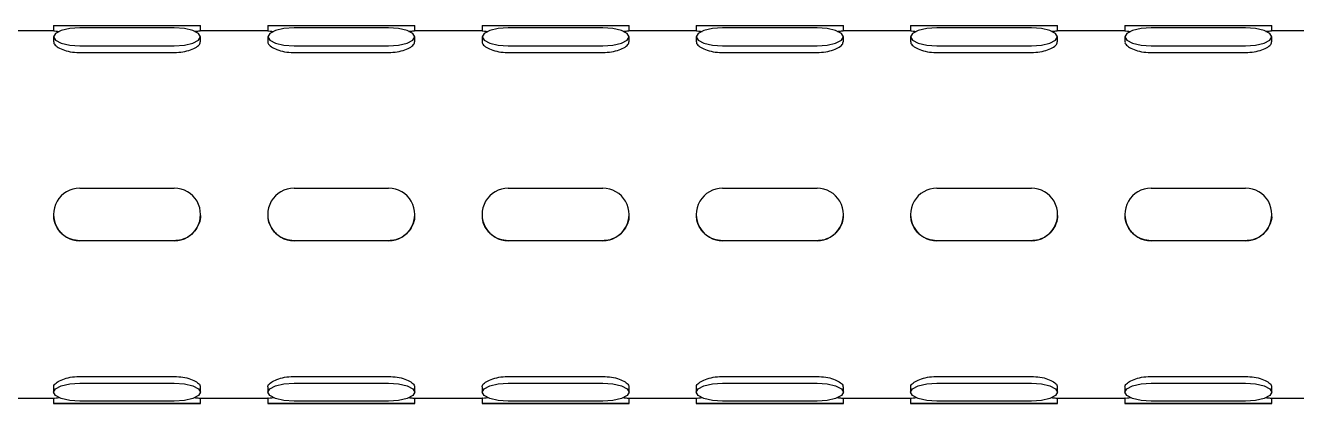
# Model space of a CAD drawing. Extents: x 72 to 1049, y 29 to 427.
# Drawn here: x 167.83 to 192.03, y 245.12 to 252.32 of the extents above; entities that cross this region are included whole.
import ezdxf

# ---------------------------------------------------------------- set-up
doc = ezdxf.new("R2010")
doc.units = 0
doc.header["$LTSCALE"] = 23.1
doc.header["$MEASUREMENT"] = 0
doc.layers.get('0').update_dxf_attribs({"linetype": 'CONTINUOUS'})

msp = doc.modelspace()

# ---------------------------------------------------------------- linework, layer by layer
at = {"color": 7, "linetype": 'Continuous', "lineweight": 25}
for p, q in [((168.36927, 252.2214), (167.07676, 252.2214)), ((168.36306, 252.3214), (168.36306, 252.22052)), ((168.86306, 252.32152), (170.66306, 252.32152)), ((170.66306, 252.27548), (168.86306, 252.27548)), ((172.44927, 252.2214), (171.15676, 252.2214)), ((171.16306, 252.22052), (171.16306, 252.3214)), ((172.44306, 252.3214), (172.44306, 252.22052)), ((172.94306, 252.32152), (174.74306, 252.32152)), ((174.74306, 252.27548), (172.94306, 252.27548)), ((176.52927, 252.2214), (175.23676, 252.2214)), ((175.24306, 252.22052), (175.24306, 252.3214)), ((176.52306, 252.3214), (176.52306, 252.22052)), ((177.02306, 252.32152), (178.82306, 252.32152)), ((178.82306, 252.27548), (177.02306, 252.27548)), ((180.60927, 252.2214), (179.31676, 252.2214)), ((179.32306, 252.22052), (179.32306, 252.3214)), ((180.60306, 252.3214), (180.60306, 252.22052)), ((181.10306, 252.32152), (182.90306, 252.32152)), ((182.90306, 252.27548), (181.10306, 252.27548)), ((184.68927, 252.2214), (183.39676, 252.2214)), ((183.40306, 252.22052), (183.40306, 252.3214)), ((184.68306, 252.3214), (184.68306, 252.22052)), ((185.18306, 252.32152), (186.98306, 252.32152)), ((186.98306, 252.27548), (185.18306, 252.27548)), ((188.76927, 252.2214), (187.47676, 252.2214)), ((187.48306, 252.22052), (187.48306, 252.3214)), ((188.76306, 252.3214), (188.76306, 252.22052)), ((189.26306, 252.32152), (191.06306, 252.32152)), ((191.06306, 252.27548), (189.26306, 252.27548)), ((192.84927, 252.2214), (191.55676, 252.2214)), ((191.56306, 252.22052), (191.56306, 252.3214)), ((168.36306, 252.10458), (168.36306, 252.00977)), ((171.16306, 252.00977), (171.16306, 252.10458)), ((172.44306, 252.10458), (172.44306, 252.00977)), ((175.24306, 252.00977), (175.24306, 252.10458)), ((176.52306, 252.10458), (176.52306, 252.00977)), ((179.32306, 252.00977), (179.32306, 252.10458)), ((180.60306, 252.10458), (180.60306, 252.00977)), ((183.40306, 252.00977), (183.40306, 252.10458)), ((184.68306, 252.10458), (184.68306, 252.00977)), ((187.48306, 252.00977), (187.48306, 252.10458)), ((188.76306, 252.10458), (188.76306, 252.00977)), ((191.56306, 252.00977), (191.56306, 252.10458)), ((168.86306, 251.93367), (170.66306, 251.93367)), ((168.86306, 251.80596), (170.66306, 251.80596)), ((172.94306, 251.93367), (174.74306, 251.93367)), ((172.94306, 251.80596), (174.74306, 251.80596)), ((177.02306, 251.93367), (178.82306, 251.93367)), ((177.02306, 251.80596), (178.82306, 251.80596)), ((181.10306, 251.93367), (182.90306, 251.93367)), ((181.10306, 251.80596), (182.90306, 251.80596)), ((185.18306, 251.93367), (186.98306, 251.93367)), ((185.18306, 251.80596), (186.98306, 251.80596)), ((189.26306, 251.93367), (191.06306, 251.93367)), ((189.26306, 251.80596), (191.06306, 251.80596)), ((168.86306, 249.22222), (170.66306, 249.22222)), ((172.94306, 249.22222), (174.74306, 249.22222)), ((177.02306, 249.22222), (178.82306, 249.22222)), ((181.10306, 249.22222), (182.90306, 249.22222)), ((185.18306, 249.22222), (186.98306, 249.22222)), ((189.26306, 249.22222), (191.06306, 249.22222)), ((168.36306, 248.72222), (168.36306, 248.7222)), ((171.16306, 248.7222), (171.16306, 248.72222)), ((172.44306, 248.72222), (172.44306, 248.7222)), ((175.24306, 248.7222), (175.24306, 248.72222)), ((176.52306, 248.72222), (176.52306, 248.7222)), ((179.32306, 248.7222), (179.32306, 248.72222)), ((180.60306, 248.72222), (180.60306, 248.7222)), ((183.40306, 248.7222), (183.40306, 248.72222)), ((184.68306, 248.72222), (184.68306, 248.7222)), ((187.48306, 248.7222), (187.48306, 248.72222)), ((188.76306, 248.72222), (188.76306, 248.7222)), ((191.56306, 248.7222), (191.56306, 248.72222)), ((170.66306, 248.22222), (168.86306, 248.22222)), ((170.66306, 248.22219), (168.86306, 248.22219)), ((174.74306, 248.22222), (172.94306, 248.22222)), ((174.74306, 248.22219), (172.94306, 248.22219)), ((178.82306, 248.22222), (177.02306, 248.22222)), ((178.82306, 248.22219), (177.02306, 248.22219)), ((182.90306, 248.22222), (181.10306, 248.22222)), ((182.90306, 248.22219), (181.10306, 248.22219)), ((186.98306, 248.22222), (185.18306, 248.22222)), ((186.98306, 248.22219), (185.18306, 248.22219)), ((191.06306, 248.22222), (189.26306, 248.22222)), ((191.06306, 248.22219), (189.26306, 248.22219)), ((168.86306, 245.6376), (170.66306, 245.6376)), ((168.86306, 245.50991), (170.66306, 245.50991)), ((172.94306, 245.6376), (174.74306, 245.6376)), ((172.94306, 245.50991), (174.74306, 245.50991)), ((177.02306, 245.6376), (178.82306, 245.6376)), ((177.02306, 245.50991), (178.82306, 245.50991)), ((181.10306, 245.6376), (182.90306, 245.6376)), ((181.10306, 245.50991), (182.90306, 245.50991)), ((185.18306, 245.6376), (186.98306, 245.6376)), ((185.18306, 245.50991), (186.98306, 245.50991)), ((189.26306, 245.6376), (191.06306, 245.6376)), ((189.26306, 245.50991), (191.06306, 245.50991)), ((167.07685, 245.2214), (168.36936, 245.2214)), ((168.36306, 245.43358), (168.36306, 245.33879)), ((168.36306, 245.22229), (168.36306, 245.1214)), ((171.15685, 245.2214), (172.44936, 245.2214)), ((171.16306, 245.33879), (171.16306, 245.43358)), ((171.16306, 245.1214), (171.16306, 245.22229)), ((172.44306, 245.43358), (172.44306, 245.33879)), ((172.44306, 245.22229), (172.44306, 245.1214)), ((175.23685, 245.2214), (176.52936, 245.2214)), ((175.24306, 245.33879), (175.24306, 245.43358)), ((175.24306, 245.1214), (175.24306, 245.22229)), ((176.52306, 245.43358), (176.52306, 245.33879)), ((176.52306, 245.22229), (176.52306, 245.1214)), ((179.31685, 245.2214), (180.60936, 245.2214)), ((179.32306, 245.33879), (179.32306, 245.43358)), ((179.32306, 245.1214), (179.32306, 245.22229)), ((180.60306, 245.43358), (180.60306, 245.33879)), ((180.60306, 245.22229), (180.60306, 245.1214)), ((183.39685, 245.2214), (184.68936, 245.2214)), ((183.40306, 245.33879), (183.40306, 245.43358)), ((183.40306, 245.1214), (183.40306, 245.22229)), ((184.68306, 245.43358), (184.68306, 245.33879)), ((184.68306, 245.22229), (184.68306, 245.1214)), ((187.47685, 245.2214), (188.76936, 245.2214)), ((187.48306, 245.33879), (187.48306, 245.43358)), ((187.48306, 245.1214), (187.48306, 245.22229)), ((188.76306, 245.43358), (188.76306, 245.33879)), ((188.76306, 245.22229), (188.76306, 245.1214)), ((191.55685, 245.2214), (192.84936, 245.2214)), ((191.56306, 245.33879), (191.56306, 245.43358)), ((191.56306, 245.1214), (191.56306, 245.22229)), ((170.66306, 245.16767), (168.86306, 245.16767)), ((168.86306, 245.12152), (170.66306, 245.12152)), ((170.66306, 245.12129), (168.86306, 245.12129)), ((174.74306, 245.16767), (172.94306, 245.16767)), ((172.94306, 245.12152), (174.74306, 245.12152)), ((174.74306, 245.12129), (172.94306, 245.12129)), ((178.82306, 245.16767), (177.02306, 245.16767)), ((177.02306, 245.12152), (178.82306, 245.12152)), ((178.82306, 245.12129), (177.02306, 245.12129)), ((182.90306, 245.16767), (181.10306, 245.16767)), ((181.10306, 245.12152), (182.90306, 245.12152)), ((182.90306, 245.12129), (181.10306, 245.12129)), ((186.98306, 245.16767), (185.18306, 245.16767)), ((185.18306, 245.12152), (186.98306, 245.12152)), ((186.98306, 245.12129), (185.18306, 245.12129)), ((191.06306, 245.16767), (189.26306, 245.16767)), ((189.26306, 245.12152), (191.06306, 245.12152)), ((191.06306, 245.12129), (189.26306, 245.12129))]:
    msp.add_line(p, q, dxfattribs=at)
at = {"color": 7, "linetype": 'Continuous', "lineweight": 25, "flags": 128}
for points in [[(168.36306, 252.3214), (168.40112, 252.32145), (168.50951, 252.32148), (168.67172, 252.32151), (168.86306, 252.32152)], [(168.86306, 252.27548), (168.67172, 252.26247), (168.50951, 252.22542), (168.40112, 252.16998), (168.36306, 252.10458), (168.40112, 252.03917), (168.50951, 251.98373), (168.67172, 251.94668), (168.86306, 251.93367)], [(170.66306, 252.32152), (170.8544, 252.32151), (171.01661, 252.32148), (171.125, 252.32145), (171.16306, 252.3214)], [(170.66306, 251.93367), (170.8544, 251.94668), (171.01661, 251.98373), (171.125, 252.03917), (171.16306, 252.10458), (171.125, 252.16998), (171.01661, 252.22542), (170.8544, 252.26247), (170.66306, 252.27548)], [(172.44306, 252.3214), (172.48112, 252.32145), (172.58951, 252.32148), (172.75172, 252.32151), (172.94306, 252.32152)], [(172.94306, 252.27548), (172.75172, 252.26247), (172.58951, 252.22542), (172.48112, 252.16998), (172.44306, 252.10458), (172.48112, 252.03917), (172.58951, 251.98373), (172.75172, 251.94668), (172.94306, 251.93367)], [(174.74306, 252.32152), (174.9344, 252.32151), (175.09661, 252.32148), (175.205, 252.32145), (175.24306, 252.3214)], [(174.74306, 251.93367), (174.9344, 251.94668), (175.09661, 251.98373), (175.205, 252.03917), (175.24306, 252.10458), (175.205, 252.16998), (175.09661, 252.22542), (174.9344, 252.26247), (174.74306, 252.27548)], [(176.52306, 252.3214), (176.56112, 252.32145), (176.66951, 252.32148), (176.83172, 252.32151), (177.02306, 252.32152)], [(177.02306, 252.27548), (176.83172, 252.26247), (176.66951, 252.22542), (176.56112, 252.16998), (176.52306, 252.10458), (176.56112, 252.03917), (176.66951, 251.98373), (176.83172, 251.94668), (177.02306, 251.93367)], [(178.82306, 252.32152), (179.0144, 252.32151), (179.17661, 252.32148), (179.285, 252.32145), (179.32306, 252.3214)], [(178.82306, 251.93367), (179.0144, 251.94668), (179.17661, 251.98373), (179.285, 252.03917), (179.32306, 252.10458), (179.285, 252.16998), (179.17661, 252.22542), (179.0144, 252.26247), (178.82306, 252.27548)], [(180.60306, 252.3214), (180.64112, 252.32145), (180.74951, 252.32148), (180.91172, 252.32151), (181.10306, 252.32152)], [(181.10306, 252.27548), (180.91172, 252.26247), (180.74951, 252.22542), (180.64112, 252.16998), (180.60306, 252.10458), (180.64112, 252.03917), (180.74951, 251.98373), (180.91172, 251.94668), (181.10306, 251.93367)], [(182.90306, 252.32152), (183.0944, 252.32151), (183.25661, 252.32148), (183.365, 252.32145), (183.40306, 252.3214)], [(182.90306, 251.93367), (183.0944, 251.94668), (183.25661, 251.98373), (183.365, 252.03917), (183.40306, 252.10458), (183.365, 252.16998), (183.25661, 252.22542), (183.0944, 252.26247), (182.90306, 252.27548)], [(184.68306, 252.3214), (184.72112, 252.32145), (184.82951, 252.32148), (184.99172, 252.32151), (185.18306, 252.32152)], [(185.18306, 252.27548), (184.99172, 252.26247), (184.82951, 252.22542), (184.72112, 252.16998), (184.68306, 252.10458), (184.72112, 252.03917), (184.82951, 251.98373), (184.99172, 251.94668), (185.18306, 251.93367)], [(186.98306, 252.32152), (187.1744, 252.32151), (187.33661, 252.32148), (187.445, 252.32145), (187.48306, 252.3214)], [(186.98306, 251.93367), (187.1744, 251.94668), (187.33661, 251.98373), (187.445, 252.03917), (187.48306, 252.10458), (187.445, 252.16998), (187.33661, 252.22542), (187.1744, 252.26247), (186.98306, 252.27548)], [(188.76306, 252.3214), (188.80112, 252.32145), (188.90951, 252.32148), (189.07172, 252.32151), (189.26306, 252.32152)], [(189.26306, 252.27548), (189.07172, 252.26247), (188.90951, 252.22542), (188.80112, 252.16998), (188.76306, 252.10458), (188.80112, 252.03917), (188.90951, 251.98373), (189.07172, 251.94668), (189.26306, 251.93367)], [(191.06306, 252.32152), (191.2544, 252.32151), (191.41661, 252.32148), (191.525, 252.32145), (191.56306, 252.3214)], [(191.06306, 251.93367), (191.2544, 251.94668), (191.41661, 251.98373), (191.525, 252.03917), (191.56306, 252.10458), (191.525, 252.16998), (191.41661, 252.22542), (191.2544, 252.26247), (191.06306, 252.27548)], [(168.86306, 245.16767), (168.67172, 245.1807), (168.50951, 245.21779), (168.40112, 245.27331), (168.36306, 245.33879), (168.40112, 245.40427), (168.50951, 245.45979), (168.67172, 245.49688), (168.86306, 245.50991)], [(170.66306, 245.50991), (170.8544, 245.49688), (171.01661, 245.45979), (171.125, 245.40427), (171.16306, 245.33879), (171.125, 245.27331), (171.01661, 245.21779), (170.8544, 245.1807), (170.66306, 245.16767)], [(172.94306, 245.16767), (172.75172, 245.1807), (172.58951, 245.21779), (172.48112, 245.27331), (172.44306, 245.33879), (172.48112, 245.40427), (172.58951, 245.45979), (172.75172, 245.49688), (172.94306, 245.50991)], [(174.74306, 245.50991), (174.9344, 245.49688), (175.09661, 245.45979), (175.205, 245.40427), (175.24306, 245.33879), (175.205, 245.27331), (175.09661, 245.21779), (174.9344, 245.1807), (174.74306, 245.16767)], [(177.02306, 245.16767), (176.83172, 245.1807), (176.66951, 245.21779), (176.56112, 245.27331), (176.52306, 245.33879), (176.56112, 245.40427), (176.66951, 245.45979), (176.83172, 245.49688), (177.02306, 245.50991)], [(178.82306, 245.50991), (179.0144, 245.49688), (179.17661, 245.45979), (179.285, 245.40427), (179.32306, 245.33879), (179.285, 245.27331), (179.17661, 245.21779), (179.0144, 245.1807), (178.82306, 245.16767)], [(181.10306, 245.16767), (180.91172, 245.1807), (180.74951, 245.21779), (180.64112, 245.27331), (180.60306, 245.33879), (180.64112, 245.40427), (180.74951, 245.45979), (180.91172, 245.49688), (181.10306, 245.50991)], [(182.90306, 245.50991), (183.0944, 245.49688), (183.25661, 245.45979), (183.365, 245.40427), (183.40306, 245.33879), (183.365, 245.27331), (183.25661, 245.21779), (183.0944, 245.1807), (182.90306, 245.16767)], [(185.18306, 245.16767), (184.99172, 245.1807), (184.82951, 245.21779), (184.72112, 245.27331), (184.68306, 245.33879), (184.72112, 245.40427), (184.82951, 245.45979), (184.99172, 245.49688), (185.18306, 245.50991)], [(186.98306, 245.50991), (187.1744, 245.49688), (187.33661, 245.45979), (187.445, 245.40427), (187.48306, 245.33879), (187.445, 245.27331), (187.33661, 245.21779), (187.1744, 245.1807), (186.98306, 245.16767)], [(189.26306, 245.16767), (189.07172, 245.1807), (188.90951, 245.21779), (188.80112, 245.27331), (188.76306, 245.33879), (188.80112, 245.40427), (188.90951, 245.45979), (189.07172, 245.49688), (189.26306, 245.50991)], [(191.06306, 245.50991), (191.2544, 245.49688), (191.41661, 245.45979), (191.525, 245.40427), (191.56306, 245.33879), (191.525, 245.27331), (191.41661, 245.21779), (191.2544, 245.1807), (191.06306, 245.16767)], [(168.86306, 245.12129), (168.67172, 245.1213), (168.50951, 245.12132), (168.40112, 245.12136), (168.36306, 245.1214), (168.40112, 245.12145), (168.50951, 245.12148), (168.67172, 245.12151), (168.86306, 245.12152)], [(170.66306, 245.12152), (170.8544, 245.12151), (171.01661, 245.12148), (171.125, 245.12145), (171.16306, 245.1214), (171.125, 245.12136), (171.01661, 245.12132), (170.8544, 245.1213), (170.66306, 245.12129)], [(172.94306, 245.12129), (172.75172, 245.1213), (172.58951, 245.12132), (172.48112, 245.12136), (172.44306, 245.1214), (172.48112, 245.12145), (172.58951, 245.12148), (172.75172, 245.12151), (172.94306, 245.12152)], [(174.74306, 245.12152), (174.9344, 245.12151), (175.09661, 245.12148), (175.205, 245.12145), (175.24306, 245.1214), (175.205, 245.12136), (175.09661, 245.12132), (174.9344, 245.1213), (174.74306, 245.12129)], [(177.02306, 245.12129), (176.83172, 245.1213), (176.66951, 245.12132), (176.56112, 245.12136), (176.52306, 245.1214), (176.56112, 245.12145), (176.66951, 245.12148), (176.83172, 245.12151), (177.02306, 245.12152)], [(178.82306, 245.12152), (179.0144, 245.12151), (179.17661, 245.12148), (179.285, 245.12145), (179.32306, 245.1214), (179.285, 245.12136), (179.17661, 245.12132), (179.0144, 245.1213), (178.82306, 245.12129)], [(181.10306, 245.12129), (180.91172, 245.1213), (180.74951, 245.12132), (180.64112, 245.12136), (180.60306, 245.1214), (180.64112, 245.12145), (180.74951, 245.12148), (180.91172, 245.12151), (181.10306, 245.12152)], [(182.90306, 245.12152), (183.0944, 245.12151), (183.25661, 245.12148), (183.365, 245.12145), (183.40306, 245.1214), (183.365, 245.12136), (183.25661, 245.12132), (183.0944, 245.1213), (182.90306, 245.12129)], [(185.18306, 245.12129), (184.99172, 245.1213), (184.82951, 245.12132), (184.72112, 245.12136), (184.68306, 245.1214), (184.72112, 245.12145), (184.82951, 245.12148), (184.99172, 245.12151), (185.18306, 245.12152)], [(186.98306, 245.12152), (187.1744, 245.12151), (187.33661, 245.12148), (187.445, 245.12145), (187.48306, 245.1214), (187.445, 245.12136), (187.33661, 245.12132), (187.1744, 245.1213), (186.98306, 245.12129)], [(189.26306, 245.12129), (189.07172, 245.1213), (188.90951, 245.12132), (188.80112, 245.12136), (188.76306, 245.1214), (188.80112, 245.12145), (188.90951, 245.12148), (189.07172, 245.12151), (189.26306, 245.12152)], [(191.06306, 245.12152), (191.2544, 245.12151), (191.41661, 245.12148), (191.525, 245.12145), (191.56306, 245.1214), (191.525, 245.12136), (191.41661, 245.12132), (191.2544, 245.1213), (191.06306, 245.12129)]]:
    msp.add_lwpolyline(points, dxfattribs=at)
at = {"color": 7, "linetype": 'Continuous', "lineweight": 25}
for centre, start, end in [((168.86306, 248.72222), 89.999999, 270.000001), ((170.66306, 248.72222), 269.999999, 90.000001), ((172.94306, 248.72222), 89.999999, 270.000001), ((174.74306, 248.72222), 269.999999, 90.000001), ((177.02306, 248.72222), 89.999999, 270.000001), ((178.82306, 248.72222), 269.999999, 90.000001), ((181.10306, 248.72222), 89.999999, 270.000001), ((182.90306, 248.72222), 269.999999, 90.000001), ((185.18306, 248.72222), 89.999999, 270.000001), ((186.98306, 248.72222), 269.999999, 90.000001), ((189.26306, 248.72222), 89.999999, 270.000001), ((191.06306, 248.72222), 269.999999, 90.000001)]:
    msp.add_arc(centre, 0.5, start, end, dxfattribs=at)
for points, knots in [([(168.36927, 252.22053), (168.36761, 252.22077), (168.36092, 252.22175), (168.39581, 252.21644), (168.452, 252.21012), (168.47423, 252.20762)], [0, 0, 0, 0, 0.16590662, 0.66994308, 1, 1, 1, 1]), ([(171.04989, 252.20749), (171.06224, 252.20876), (171.11351, 252.21402), (171.15573, 252.2205), (171.15646, 252.22051), (171.15676, 252.22051)], [0, 0, 0, 0, 0.16062959, 0.66652253, 1, 1, 1, 1]), ([(172.44927, 252.22053), (172.44761, 252.22077), (172.44092, 252.22175), (172.47581, 252.21644), (172.532, 252.21012), (172.55423, 252.20762)], [0, 0, 0, 0, 0.16590662, 0.66994308, 1, 1, 1, 1]), ([(175.12989, 252.20749), (175.14224, 252.20876), (175.19351, 252.21402), (175.23573, 252.2205), (175.23646, 252.22051), (175.23676, 252.22051)], [0, 0, 0, 0, 0.16062959, 0.66652253, 1, 1, 1, 1]), ([(176.52927, 252.22053), (176.52761, 252.22077), (176.52092, 252.22175), (176.55581, 252.21644), (176.612, 252.21012), (176.63423, 252.20762)], [0, 0, 0, 0, 0.16590662, 0.66994308, 1, 1, 1, 1]), ([(179.20989, 252.20749), (179.22224, 252.20876), (179.27351, 252.21402), (179.31573, 252.2205), (179.31646, 252.22051), (179.31676, 252.22051)], [0, 0, 0, 0, 0.160629591, 0.666522532, 1, 1, 1, 1]), ([(180.60927, 252.22053), (180.60761, 252.22077), (180.60092, 252.22175), (180.63581, 252.21644), (180.692, 252.21012), (180.71423, 252.20762)], [0, 0, 0, 0, 0.16590662, 0.66994308, 1, 1, 1, 1]), ([(183.28989, 252.20749), (183.30224, 252.20876), (183.35351, 252.21402), (183.39573, 252.2205), (183.39646, 252.22051), (183.39676, 252.22051)], [0, 0, 0, 0, 0.16062959, 0.66652253, 1, 1, 1, 1]), ([(184.68927, 252.22053), (184.68761, 252.22077), (184.68092, 252.22175), (184.71581, 252.21644), (184.772, 252.21012), (184.79423, 252.20762)], [0, 0, 0, 0, 0.16590662, 0.66994308, 1, 1, 1, 1]), ([(187.36989, 252.20749), (187.38224, 252.20876), (187.43351, 252.21402), (187.47573, 252.2205), (187.47646, 252.22051), (187.47676, 252.22051)], [0, 0, 0, 0, 0.16062959, 0.66652253, 1, 1, 1, 1]), ([(188.76927, 252.22053), (188.76761, 252.22077), (188.76092, 252.22175), (188.79581, 252.21644), (188.852, 252.21012), (188.87423, 252.20762)], [0, 0, 0, 0, 0.16590662, 0.66994308, 1, 1, 1, 1]), ([(191.44989, 252.20749), (191.46224, 252.20876), (191.51351, 252.21402), (191.55573, 252.2205), (191.55646, 252.22051), (191.55676, 252.22051)], [0, 0, 0, 0, 0.16062959, 0.66652253, 1, 1, 1, 1]), ([(168.3693, 252.00965), (168.36757, 252.00359), (168.36063, 251.97928), (168.40584, 251.9298), (168.50045, 251.87145), (168.63988, 251.82611), (168.76852, 251.80756), (168.84387, 251.80628), (168.86306, 251.80596)], [0, 0, 0, 0, 0.07049632, 0.28294968, 0.49615414, 0.71125472, 0.92647591, 1, 1, 1, 1]), ([(170.66306, 251.80596), (170.71893, 251.80859), (170.83067, 251.81385), (170.98012, 251.85362), (171.09244, 251.90826), (171.15685, 251.96474), (171.15683, 251.997), (171.15682, 252.00989)], [0, 0, 0, 0, 0.21324843, 0.42644388, 0.64101168, 0.85649491, 1, 1, 1, 1]), ([(172.4493, 252.00965), (172.44757, 252.00359), (172.44063, 251.97928), (172.48584, 251.9298), (172.58045, 251.87145), (172.71988, 251.82611), (172.84852, 251.80756), (172.92387, 251.80628), (172.94306, 251.80596)], [0, 0, 0, 0, 0.07049632, 0.28294968, 0.49615414, 0.71125472, 0.92647591, 1, 1, 1, 1]), ([(174.74306, 251.80596), (174.79893, 251.80859), (174.91067, 251.81385), (175.06012, 251.85362), (175.17244, 251.90826), (175.23685, 251.96474), (175.23683, 251.997), (175.23682, 252.00989)], [0, 0, 0, 0, 0.21324843, 0.42644388, 0.64101168, 0.85649491, 1, 1, 1, 1]), ([(176.5293, 252.00965), (176.52757, 252.00359), (176.52063, 251.97928), (176.56584, 251.9298), (176.66045, 251.87145), (176.79988, 251.82611), (176.92852, 251.80756), (177.00387, 251.80628), (177.02306, 251.80596)], [0, 0, 0, 0, 0.07049632, 0.28294968, 0.49615414, 0.71125472, 0.92647591, 1, 1, 1, 1]), ([(178.82306, 251.80596), (178.87893, 251.80859), (178.99067, 251.81385), (179.14012, 251.85362), (179.25244, 251.90826), (179.31685, 251.96474), (179.31683, 251.997), (179.31682, 252.00989)], [0, 0, 0, 0, 0.21324843, 0.42644388, 0.64101168, 0.85649491, 1, 1, 1, 1]), ([(180.6093, 252.00965), (180.60757, 252.00359), (180.60063, 251.97928), (180.64584, 251.9298), (180.74045, 251.87145), (180.87988, 251.82611), (181.00852, 251.80756), (181.08387, 251.80628), (181.10306, 251.80596)], [0, 0, 0, 0, 0.07049632, 0.28294968, 0.49615414, 0.71125472, 0.92647591, 1, 1, 1, 1]), ([(182.90306, 251.80596), (182.95893, 251.80859), (183.07067, 251.81385), (183.22012, 251.85362), (183.33244, 251.90826), (183.39685, 251.96474), (183.39683, 251.997), (183.39682, 252.00989)], [0, 0, 0, 0, 0.21324843, 0.42644388, 0.64101168, 0.85649491, 1, 1, 1, 1]), ([(184.6893, 252.00965), (184.68757, 252.00359), (184.68063, 251.97928), (184.72584, 251.9298), (184.82045, 251.87145), (184.95988, 251.82611), (185.08852, 251.80756), (185.16387, 251.80628), (185.18306, 251.80596)], [0, 0, 0, 0, 0.07049632, 0.28294968, 0.49615414, 0.71125472, 0.92647591, 1, 1, 1, 1]), ([(186.98306, 251.80596), (187.03893, 251.80859), (187.15067, 251.81385), (187.30012, 251.85362), (187.41244, 251.90826), (187.47685, 251.96474), (187.47683, 251.997), (187.47682, 252.00989)], [0, 0, 0, 0, 0.21324843, 0.42644388, 0.64101168, 0.85649491, 1, 1, 1, 1]), ([(188.7693, 252.00965), (188.76757, 252.00359), (188.76063, 251.97928), (188.80584, 251.9298), (188.90045, 251.87145), (189.03988, 251.82611), (189.16852, 251.80756), (189.24387, 251.80628), (189.26306, 251.80596)], [0, 0, 0, 0, 0.07049632, 0.28294968, 0.49615414, 0.71125472, 0.92647591, 1, 1, 1, 1]), ([(191.06306, 251.80596), (191.11893, 251.80859), (191.23067, 251.81385), (191.38012, 251.85362), (191.49244, 251.90826), (191.55685, 251.96474), (191.55683, 251.997), (191.55682, 252.00989)], [0, 0, 0, 0, 0.21324843, 0.42644388, 0.64101168, 0.85649491, 1, 1, 1, 1]), ([(168.86306, 248.22219), (168.80719, 248.22766), (168.69545, 248.2386), (168.546, 248.3238), (168.43368, 248.44977), (168.36927, 248.59048), (168.36929, 248.68484), (168.3693, 248.72255)], [0, 0, 0, 0, 0.21324843, 0.42644388, 0.64101168, 0.85649491, 1, 1, 1, 1]), ([(171.15682, 248.72184), (171.15855, 248.70345), (171.16549, 248.62962), (171.12027, 248.5026), (171.02567, 248.36357), (170.88624, 248.26446), (170.7576, 248.22554), (170.68225, 248.22287), (170.66306, 248.22219)], [0, 0, 0, 0, 0.07049632, 0.28294968, 0.49615414, 0.71125472, 0.92647591, 1, 1, 1, 1]), ([(172.94306, 248.22219), (172.88719, 248.22766), (172.77545, 248.2386), (172.626, 248.3238), (172.51368, 248.44977), (172.44927, 248.59048), (172.44929, 248.68484), (172.4493, 248.72255)], [0, 0, 0, 0, 0.21324843, 0.42644388, 0.64101168, 0.85649491, 1, 1, 1, 1]), ([(175.23682, 248.72184), (175.23855, 248.70345), (175.24549, 248.62962), (175.20027, 248.5026), (175.10567, 248.36357), (174.96624, 248.26446), (174.8376, 248.22554), (174.76225, 248.22287), (174.74306, 248.22219)], [0, 0, 0, 0, 0.07049632, 0.28294968, 0.49615414, 0.71125472, 0.92647591, 1, 1, 1, 1]), ([(177.02306, 248.22219), (176.96719, 248.22766), (176.85545, 248.2386), (176.706, 248.3238), (176.59368, 248.44977), (176.52927, 248.59048), (176.52929, 248.68484), (176.5293, 248.72255)], [0, 0, 0, 0, 0.21324843, 0.42644388, 0.64101168, 0.85649491, 1, 1, 1, 1]), ([(179.31682, 248.72184), (179.31855, 248.70345), (179.32549, 248.62962), (179.28027, 248.5026), (179.18567, 248.36357), (179.04624, 248.26446), (178.9176, 248.22554), (178.84225, 248.22287), (178.82306, 248.22219)], [0, 0, 0, 0, 0.07049632, 0.28294968, 0.49615414, 0.71125472, 0.92647591, 1, 1, 1, 1]), ([(181.10306, 248.22219), (181.04719, 248.22766), (180.93545, 248.2386), (180.786, 248.3238), (180.67368, 248.44977), (180.60927, 248.59048), (180.60929, 248.68484), (180.6093, 248.72255)], [0, 0, 0, 0, 0.21324843, 0.42644388, 0.64101168, 0.85649491, 1, 1, 1, 1]), ([(183.39682, 248.72184), (183.39855, 248.70345), (183.40549, 248.62962), (183.36027, 248.5026), (183.26567, 248.36357), (183.12624, 248.26446), (182.9976, 248.22554), (182.92225, 248.22287), (182.90306, 248.22219)], [0, 0, 0, 0, 0.07049632, 0.28294968, 0.49615414, 0.71125472, 0.92647591, 1, 1, 1, 1]), ([(185.18306, 248.22219), (185.12719, 248.22766), (185.01545, 248.2386), (184.866, 248.3238), (184.75368, 248.44977), (184.68927, 248.59048), (184.68929, 248.68484), (184.6893, 248.72255)], [0, 0, 0, 0, 0.21324843, 0.42644388, 0.64101168, 0.85649491, 1, 1, 1, 1]), ([(187.47682, 248.72184), (187.47855, 248.70345), (187.48549, 248.62962), (187.44027, 248.5026), (187.34567, 248.36357), (187.20624, 248.26446), (187.0776, 248.22554), (187.00225, 248.22287), (186.98306, 248.22219)], [0, 0, 0, 0, 0.07049632, 0.28294968, 0.49615414, 0.71125472, 0.92647591, 1, 1, 1, 1]), ([(189.26306, 248.22219), (189.20719, 248.22766), (189.09545, 248.2386), (188.946, 248.3238), (188.83368, 248.44977), (188.76927, 248.59048), (188.76929, 248.68484), (188.7693, 248.72255)], [0, 0, 0, 0, 0.21324843, 0.42644388, 0.64101168, 0.85649491, 1, 1, 1, 1]), ([(191.55682, 248.72184), (191.55855, 248.70345), (191.56549, 248.62962), (191.52027, 248.5026), (191.42567, 248.36357), (191.28624, 248.26446), (191.1576, 248.22554), (191.08225, 248.22287), (191.06306, 248.22219)], [0, 0, 0, 0, 0.07049632, 0.28294968, 0.49615414, 0.71125472, 0.92647591, 1, 1, 1, 1]), ([(168.3693, 245.4337), (168.36757, 245.43977), (168.36063, 245.46411), (168.40584, 245.51364), (168.50045, 245.57205), (168.63988, 245.61743), (168.76852, 245.636), (168.84387, 245.63727), (168.86306, 245.6376)], [0, 0, 0, 0, 0.07049632, 0.28294968, 0.49615414, 0.71125472, 0.92647591, 1, 1, 1, 1]), ([(170.66306, 245.6376), (170.71893, 245.63497), (170.83067, 245.6297), (170.98012, 245.5899), (171.09244, 245.53521), (171.15685, 245.47867), (171.15683, 245.44637), (171.15682, 245.43346)], [0, 0, 0, 0, 0.21324843, 0.42644388, 0.64101168, 0.85649491, 1, 1, 1, 1]), ([(172.4493, 245.4337), (172.44757, 245.43977), (172.44063, 245.46411), (172.48584, 245.51364), (172.58045, 245.57205), (172.71988, 245.61743), (172.84852, 245.636), (172.92387, 245.63727), (172.94306, 245.6376)], [0, 0, 0, 0, 0.07049632, 0.28294968, 0.49615414, 0.71125472, 0.92647591, 1, 1, 1, 1]), ([(174.74306, 245.6376), (174.79893, 245.63497), (174.91067, 245.6297), (175.06012, 245.5899), (175.17244, 245.53521), (175.23685, 245.47867), (175.23683, 245.44637), (175.23682, 245.43346)], [0, 0, 0, 0, 0.21324843, 0.42644388, 0.64101168, 0.85649491, 1, 1, 1, 1]), ([(176.5293, 245.4337), (176.52757, 245.43977), (176.52063, 245.46411), (176.56584, 245.51364), (176.66045, 245.57205), (176.79988, 245.61743), (176.92852, 245.636), (177.00387, 245.63727), (177.02306, 245.6376)], [0, 0, 0, 0, 0.07049632, 0.28294968, 0.49615414, 0.71125472, 0.92647591, 1, 1, 1, 1]), ([(178.82306, 245.6376), (178.87893, 245.63497), (178.99067, 245.6297), (179.14012, 245.5899), (179.25244, 245.53521), (179.31685, 245.47867), (179.31683, 245.44637), (179.31682, 245.43346)], [0, 0, 0, 0, 0.21324843, 0.42644388, 0.64101168, 0.85649491, 1, 1, 1, 1]), ([(180.6093, 245.4337), (180.60757, 245.43977), (180.60063, 245.46411), (180.64584, 245.51364), (180.74045, 245.57205), (180.87988, 245.61743), (181.00852, 245.636), (181.08387, 245.63727), (181.10306, 245.6376)], [0, 0, 0, 0, 0.07049632, 0.28294968, 0.49615414, 0.71125472, 0.92647591, 1, 1, 1, 1]), ([(182.90306, 245.6376), (182.95893, 245.63497), (183.07067, 245.6297), (183.22012, 245.5899), (183.33244, 245.53521), (183.39685, 245.47867), (183.39683, 245.44637), (183.39682, 245.43346)], [0, 0, 0, 0, 0.21324843, 0.42644388, 0.64101168, 0.85649491, 1, 1, 1, 1]), ([(184.6893, 245.4337), (184.68757, 245.43977), (184.68063, 245.46411), (184.72584, 245.51364), (184.82045, 245.57205), (184.95988, 245.61743), (185.08852, 245.636), (185.16387, 245.63727), (185.18306, 245.6376)], [0, 0, 0, 0, 0.07049632, 0.28294968, 0.49615414, 0.71125472, 0.92647591, 1, 1, 1, 1]), ([(186.98306, 245.6376), (187.03893, 245.63497), (187.15067, 245.6297), (187.30012, 245.5899), (187.41244, 245.53521), (187.47685, 245.47867), (187.47683, 245.44637), (187.47682, 245.43346)], [0, 0, 0, 0, 0.21324843, 0.42644388, 0.64101168, 0.85649491, 1, 1, 1, 1]), ([(188.7693, 245.4337), (188.76757, 245.43977), (188.76063, 245.46411), (188.80584, 245.51364), (188.90045, 245.57205), (189.03988, 245.61743), (189.16852, 245.636), (189.24387, 245.63727), (189.26306, 245.6376)], [0, 0, 0, 0, 0.07049632, 0.28294968, 0.49615414, 0.71125472, 0.92647591, 1, 1, 1, 1]), ([(191.06306, 245.6376), (191.11893, 245.63497), (191.23067, 245.6297), (191.38012, 245.5899), (191.49244, 245.53521), (191.55685, 245.47867), (191.55683, 245.44637), (191.55682, 245.43346)], [0, 0, 0, 0, 0.21324843, 0.42644388, 0.64101168, 0.85649491, 1, 1, 1, 1]), ([(168.36936, 245.2223), (168.36764, 245.22205), (168.36085, 245.22109), (168.39589, 245.22647), (168.45227, 245.23284), (168.47468, 245.23538)], [0, 0, 0, 0, 0.169500563, 0.669945571, 1, 1, 1, 1]), ([(171.04938, 245.23551), (171.06192, 245.23422), (171.11338, 245.22891), (171.15587, 245.22235), (171.15657, 245.2223), (171.15685, 245.22228)], [0, 0, 0, 0, 0.16177278, 0.66412771, 1, 1, 1, 1]), ([(172.44936, 245.2223), (172.44764, 245.22205), (172.44085, 245.22109), (172.47589, 245.22647), (172.53227, 245.23284), (172.55468, 245.23538)], [0, 0, 0, 0, 0.16950056, 0.66994557, 1, 1, 1, 1]), ([(175.12938, 245.23551), (175.14192, 245.23422), (175.19338, 245.22891), (175.23587, 245.22235), (175.23657, 245.2223), (175.23685, 245.22228)], [0, 0, 0, 0, 0.16177278, 0.66412771, 1, 1, 1, 1]), ([(176.52936, 245.2223), (176.52764, 245.22205), (176.52085, 245.22109), (176.55589, 245.22647), (176.61227, 245.23284), (176.63468, 245.23538)], [0, 0, 0, 0, 0.16950056, 0.66994557, 1, 1, 1, 1]), ([(179.20938, 245.23551), (179.22192, 245.23422), (179.27338, 245.22891), (179.31587, 245.22235), (179.31657, 245.2223), (179.31685, 245.22228)], [0, 0, 0, 0, 0.16177278, 0.66412771, 1, 1, 1, 1]), ([(180.60936, 245.2223), (180.60764, 245.22205), (180.60085, 245.22109), (180.63589, 245.22647), (180.69227, 245.23284), (180.71468, 245.23538)], [0, 0, 0, 0, 0.169500563, 0.669945571, 1, 1, 1, 1]), ([(183.28938, 245.23551), (183.30192, 245.23422), (183.35338, 245.22891), (183.39587, 245.22235), (183.39657, 245.2223), (183.39685, 245.22228)], [0, 0, 0, 0, 0.16177278, 0.66412771, 1, 1, 1, 1]), ([(184.68936, 245.2223), (184.68764, 245.22205), (184.68085, 245.22109), (184.71589, 245.22647), (184.77227, 245.23284), (184.79468, 245.23538)], [0, 0, 0, 0, 0.16950056, 0.66994557, 1, 1, 1, 1]), ([(187.36938, 245.23551), (187.38192, 245.23422), (187.43338, 245.22891), (187.47587, 245.22235), (187.47657, 245.2223), (187.47685, 245.22228)], [0, 0, 0, 0, 0.16177278, 0.66412771, 1, 1, 1, 1]), ([(188.76936, 245.2223), (188.76764, 245.22205), (188.76085, 245.22109), (188.79589, 245.22647), (188.85227, 245.23284), (188.87468, 245.23538)], [0, 0, 0, 0, 0.169500563, 0.669945571, 1, 1, 1, 1]), ([(191.44938, 245.23551), (191.46192, 245.23422), (191.51338, 245.22891), (191.55587, 245.22235), (191.55657, 245.2223), (191.55685, 245.22228)], [0, 0, 0, 0, 0.16177278, 0.66412771, 1, 1, 1, 1])]:
    msp.add_open_spline(points, degree=3, knots=knots, dxfattribs=at)

doc.saveas('drawing.dxf')
